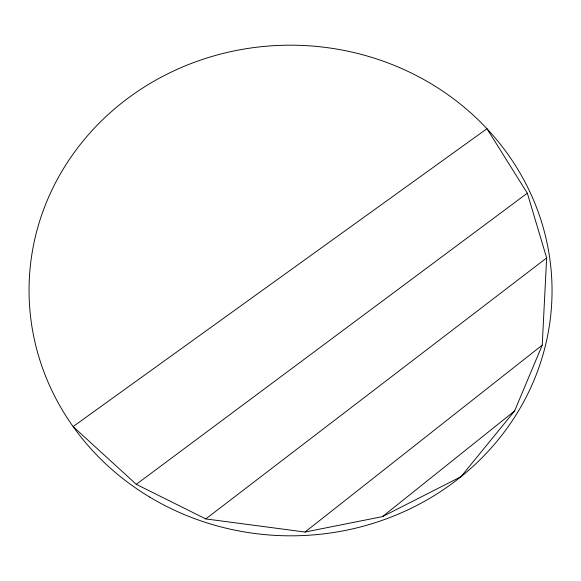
<?xml version="1.0" encoding="UTF-8"?>
<svg xmlns="http://www.w3.org/2000/svg" width="581" height="581" viewBox="0 0 581 581"><rect width="100%" height="100%" fill="white"/><g stroke="black" fill="none" stroke-linecap="round" stroke-linejoin="round"><path stroke-width="0.87" d="M542.226 345.143L546.641 257.949L527.33 193.182L486.958 128.713L73.097 426.577L136.281 484.336L205.783 518.92L305.04 532.036L382.494 516.618L461.009 476.681L514.563 411.014L542.226 345.143L305.04 532.036M382.494 516.618L514.563 411.014M205.783 518.92L546.641 257.949M136.281 484.336L527.33 193.182M149.716 497.089A261.494 245.313 0.4 0 0 551.776 301.793A261.494 245.313 0.4 0 0 170.146 72.64A261.494 245.313 0.4 0 0 149.716 497.089"/></g></svg>
